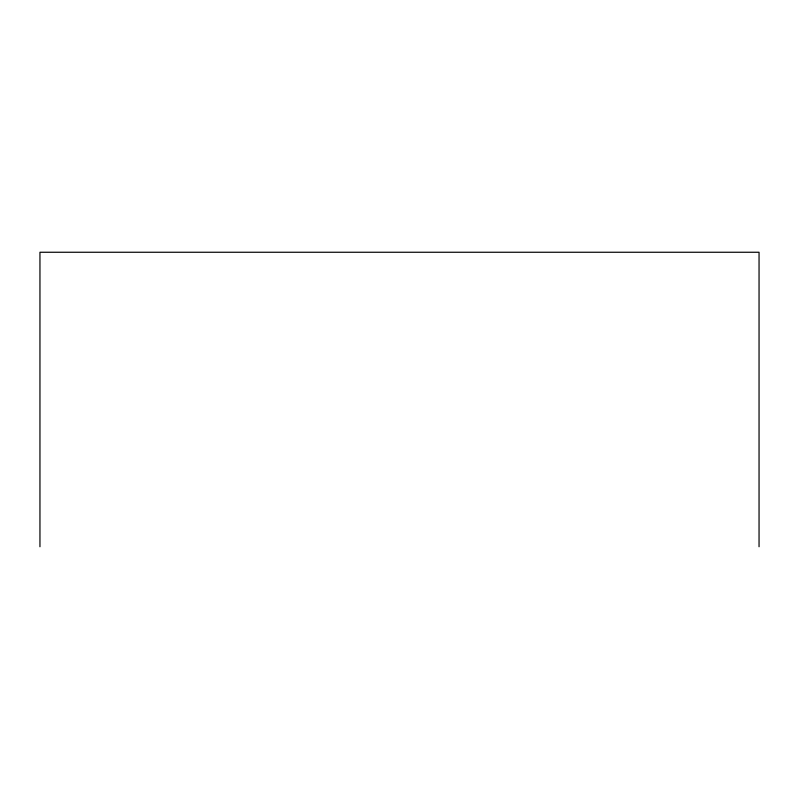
<?xml version="1.0" encoding="UTF-8"?>
<svg xmlns="http://www.w3.org/2000/svg" width="799" height="799" viewBox="0 0 799 799"><rect width="100%" height="100%" fill="white"/><g stroke="black" fill="none" stroke-linecap="round" stroke-linejoin="round"><path stroke-width="1.2" d="M759.05 546.746L759.05 252.254L39.95 252.254L39.95 546.746"/></g></svg>
